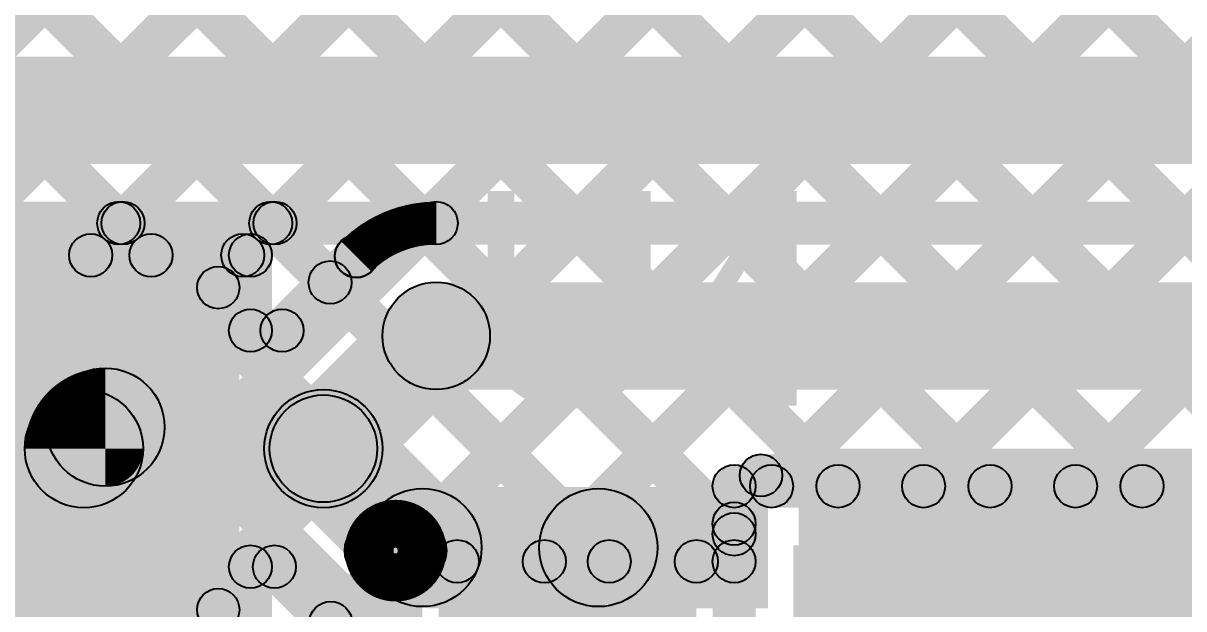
# Model space of a CAD drawing. Header units: millimetres. Extents: x -0.24 to 2.5, y 0 to 2.55.
# Drawn here: x 1.8407 to 2.0567, y 0.6872 to 0.7962 of the extents above; entities that cross this region are included whole.
import ezdxf

# ---------------------------------------------------------------- set-up
doc = ezdxf.new("R2010")
doc.units = ezdxf.units.MM
doc.header["$MEASUREMENT"] = 0
for name, color, linetype in [('BottomLayer', 5, 'Continuous'), ('BottomPaste', 16, 'Continuous'), ('BottomSolder', 6, 'Continuous'), ('TopLayer', 1, 'Continuous'), ('TopOverlay', 2, 'Continuous'), ('TopPaste', 8, 'Continuous'), ('TopSolder', 216, 'Continuous')]:
    doc.layers.add(name, color=color, linetype=linetype)

# ---------------------------------------------------------------- blocks, each defined once
blk = doc.blocks.new('RES_0805_82')
at = {"layer": 'TopLayer'}
for points in [[(-0.06, 0.025), (-0.02, 0.025), (-0.02, -0.025), (-0.06, -0.025)], [(0.02, 0.025), (0.06, 0.025), (0.06, -0.025), (0.02, -0.025)]]:
    blk.add_hatch(color=1, dxfattribs=at).paths.add_polyline_path(points)
at = {"layer": 'TopOverlay'}
h = blk.add_hatch(color=2, dxfattribs=at)
edge = h.paths.add_edge_path()
edge.add_arc((-0.065, 0.03), 0.003937, 0, 360)
h = blk.add_hatch(color=2, dxfattribs=at)
edge = h.paths.add_edge_path()
edge.add_arc((-0.065, 0.03), 0.003937, 0, 360)
for points in [[(-0.065, 0.026063), (-0.065, 0.033937), (0.065, 0.033937), (0.065, 0.026063)], [(-0.061063, -0.03), (-0.068937, -0.03), (-0.068937, 0.03), (-0.061063, 0.03)], [(0.068937, -0.03), (0.061063, -0.03), (0.061063, 0.03), (0.068937, 0.03)], [(-0.065, -0.033937), (-0.065, -0.026063), (0.065, -0.026063), (0.065, -0.033937)]]:
    blk.add_hatch(color=2, dxfattribs=at).paths.add_polyline_path(points)
h = blk.add_hatch(color=2, dxfattribs=at)
edge = h.paths.add_edge_path()
edge.add_arc((0.065, 0.03), 0.003937, 0, 360)
h = blk.add_hatch(color=2, dxfattribs=at)
edge = h.paths.add_edge_path()
edge.add_arc((0.065, 0.03), 0.003937, 0, 360)
h = blk.add_hatch(color=2, dxfattribs=at)
edge = h.paths.add_edge_path()
edge.add_arc((-0.065, -0.03), 0.003937, 0, 360)
h = blk.add_hatch(color=2, dxfattribs=at)
edge = h.paths.add_edge_path()
edge.add_arc((-0.065, -0.03), 0.003937, 0, 360)
h = blk.add_hatch(color=2, dxfattribs=at)
edge = h.paths.add_edge_path()
edge.add_arc((0.065, -0.03), 0.003937, 0, 360)
h = blk.add_hatch(color=2, dxfattribs=at)
edge = h.paths.add_edge_path()
edge.add_arc((0.065, -0.03), 0.003937, 0, 360)
at = {"layer": 'TopPaste'}
for points in [[(-0.06, 0.025), (-0.02, 0.025), (-0.02, -0.025), (-0.06, -0.025)], [(0.02, 0.025), (0.06, 0.025), (0.06, -0.025), (0.02, -0.025)]]:
    blk.add_hatch(color=8, dxfattribs=at).paths.add_polyline_path(points)
at = {"layer": 'TopSolder'}
for points in [[(-0.064, 0.029), (-0.016, 0.029), (-0.016, -0.029), (-0.064, -0.029)], [(0.016, 0.029), (0.064, 0.029), (0.064, -0.029), (0.016, -0.029)]]:
    blk.add_hatch(color=216, dxfattribs=at).paths.add_polyline_path(points)
at = {"layer": 'TopOverlay'}
for centre in [(-0.065, 0.03), (-0.065, 0.03), (0.065, 0.03), (0.065, 0.03), (-0.065, -0.03), (-0.065, -0.03), (0.065, -0.03), (0.065, -0.03)]:
    blk.add_circle(centre, 0.003937, dxfattribs=at)
blk = doc.blocks.new('RES_0805_B_83')
at = {"layer": 'BottomLayer'}
for points in [[(-0.06, 0.025), (-0.02, 0.025), (-0.02, -0.025), (-0.06, -0.025)], [(0.02, 0.025), (0.06, 0.025), (0.06, -0.025), (0.02, -0.025)]]:
    blk.add_hatch(color=5, dxfattribs=at).paths.add_polyline_path(points)
at = {"layer": 'BottomPaste'}
for points in [[(-0.06, 0.025), (-0.02, 0.025), (-0.02, -0.025), (-0.06, -0.025)], [(0.02, 0.025), (0.06, 0.025), (0.06, -0.025), (0.02, -0.025)]]:
    blk.add_hatch(color=16, dxfattribs=at).paths.add_polyline_path(points)
at = {"layer": 'BottomSolder'}
for points in [[(-0.064, 0.029), (-0.016, 0.029), (-0.016, -0.029), (-0.064, -0.029)], [(0.016, 0.029), (0.064, 0.029), (0.064, -0.029), (0.016, -0.029)]]:
    blk.add_hatch(color=6, dxfattribs=at).paths.add_polyline_path(points)
blk = doc.blocks.new('16_TSSOP_102')
at = {"layer": 'TopLayer'}
blk.add_hatch(color=1, dxfattribs=at).paths.add_polyline_path([(-0.13681, 0.09685), (-0.08169, 0.09685), (-0.08169, 0.08228), (-0.13681, 0.08228)])
at = {"layer": 'TopOverlay'}
h = blk.add_hatch(color=2, dxfattribs=at)
edge = h.paths.add_edge_path()
edge.add_arc((-0.079, 0.103), 0.00394, 0, 360)
blk.add_hatch(color=2, dxfattribs=at).paths.add_polyline_path([(-0.079, 0.09906), (-0.079, 0.10694), (0.079, 0.10694), (0.079, 0.09906)])
h = blk.add_hatch(color=2, dxfattribs=at)
edge = h.paths.add_edge_path()
edge.add_arc((-0.15147, 0.089), 0.005, 0, 360)
h = blk.add_hatch(color=2, dxfattribs=at)
edge = h.paths.add_edge_path()
edge.add_arc((-0.14253, 0.089), 0.005, 0, 360)
at = {"layer": 'TopPaste'}
blk.add_hatch(color=8, dxfattribs=at).paths.add_polyline_path([(-0.13681, 0.09685), (-0.08169, 0.09685), (-0.08169, 0.08228), (-0.13681, 0.08228)])
at = {"layer": 'TopSolder'}
blk.add_hatch(color=216, dxfattribs=at).paths.add_polyline_path([(-0.14081, 0.10085), (-0.07769, 0.10085), (-0.07769, 0.07828), (-0.14081, 0.07828)])
at = {"layer": 'TopOverlay', "const_width": 0.01}
blk.add_lwpolyline([(-0.14253, 0.089, 1), (-0.15147, 0.089, 1)], format="xyb", close=True, dxfattribs=at)
at = {"layer": 'TopOverlay'}
for centre, radius in [((-0.079, 0.103), 0.00394), ((-0.15147, 0.089), 0.005), ((-0.14253, 0.089), 0.005)]:
    blk.add_circle(centre, radius, dxfattribs=at)

msp = doc.modelspace()

# ---------------------------------------------------------------- hatches: boundary and pattern name
at = {"layer": 'BottomLayer'}
for points in [[(1.48317, 1.35494), (1.48883, 1.36059), (2.13583, 0.71359), (2.13017, 0.70794)], [(1.48317, 1.32665), (1.48883, 1.33231), (2.10831, 0.71283), (2.10265, 0.70717)], [(1.48317, 1.29837), (1.48883, 1.30402), (2.08002, 0.71283), (2.07437, 0.70717)], [(1.48317, 1.27008), (1.48883, 1.27574), (2.05174, 0.71283), (2.04608, 0.70717)], [(1.48317, 1.2418), (1.48883, 1.24745), (2.02345, 0.71283), (2.0178, 0.70717)], [(1.48317, 1.21351), (1.48883, 1.21917), (1.99517, 0.71283), (1.98951, 0.70717)], [(1.48317, 1.18523), (1.48883, 1.19089), (1.97583, 0.70389), (1.97017, 0.69823)], [(1.48317, 1.15695), (1.48883, 1.1626), (1.9526, 0.69883), (1.94695, 0.69317)], [(1.94052, 0.69317), (1.93486, 0.69883), (2.39617, 1.16014), (2.40183, 1.15448)], [(1.89669, 0.67762), (1.89103, 0.68328), (2.35905, 1.15129), (2.3647, 1.14564)], [(1.23126, 0.1819), (1.22561, 0.18756), (2.18887, 1.15083), (2.19453, 1.14517)], [(1.25088, 0.17323), (1.24522, 0.17889), (2.21716, 1.15083), (2.22282, 1.14517)], [(1.2791, 0.17317), (1.27344, 0.17883), (2.24544, 1.15083), (2.2511, 1.14517)], [(1.30738, 0.17317), (1.30173, 0.17883), (2.27373, 1.15083), (2.27938, 1.14517)], [(1.33567, 0.17317), (1.33001, 0.17883), (2.30201, 1.15083), (2.30767, 1.14517)], [(1.36395, 0.17317), (1.3583, 0.17883), (2.3303, 1.15083), (2.33595, 1.14517)], [(1.48317, 1.12866), (1.48883, 1.13432), (1.92432, 0.69883), (1.91866, 0.69317)], [(1.98281, 0.70717), (1.97715, 0.71283), (2.39617, 1.13185), (2.40183, 1.12619)], [(1.48317, 1.10038), (1.48883, 1.10603), (1.91003, 0.68483), (1.90438, 0.67917)], [(2.01109, 0.70717), (2.00543, 0.71283), (2.39617, 1.10357), (2.40183, 1.09791)], [(1.48317, 1.07209), (1.48883, 1.07775), (1.88766, 0.67891), (1.88201, 0.67326)], [(2.03937, 0.70717), (2.03372, 0.71283), (2.39617, 1.07528), (2.40183, 1.06963)], [(1.48317, 1.04381), (1.48883, 1.04947), (1.87514, 0.66315), (1.86948, 0.6575)], [(1.973, 0.706), (1.973, 0.714), (2.125, 0.714), (2.125, 0.706)], [(1.977, 0.696), (1.969, 0.696), (1.969, 0.71), (1.977, 0.71)], [(1.96881, 0.69317), (1.96315, 0.69883), (1.97017, 0.70585), (1.97583, 0.70019)], [(1.911, 0.692), (1.911, 0.7), (1.973, 0.7), (1.973, 0.692)], [(1.984, 0.553), (2.114, 0.553), (2.114, 0.699), (1.984, 0.699)], [(1.915, 0.682), (1.907, 0.682), (1.907, 0.696), (1.915, 0.696)], [(1.977, 0.624), (1.969, 0.624), (1.969, 0.696), (1.977, 0.696)], [(1.977, 0.624), (1.969, 0.624), (1.969, 0.696), (1.977, 0.696)]]:
    msp.add_hatch(color=5, dxfattribs=at).paths.add_polyline_path(points)
h = msp.add_hatch(color=5, dxfattribs=at)
edge = h.paths.add_edge_path()
edge.add_arc((1.973, 0.71), 0.004, 0, 360)
h = msp.add_hatch(color=5, dxfattribs=at)
edge = h.paths.add_edge_path()
edge.add_arc((1.973, 0.71), 0.004, 0, 360)
h = msp.add_hatch(color=5, dxfattribs=at)
edge = h.paths.add_edge_path()
edge.add_arc((1.97998, 0.71), 0.004, 0, 360)
h = msp.add_hatch(color=5, dxfattribs=at)
edge = h.paths.add_edge_path()
edge.add_arc((1.99234, 0.71), 0.004, 0, 360)
h = msp.add_hatch(color=5, dxfattribs=at)
edge = h.paths.add_edge_path()
edge.add_arc((2.00826, 0.71), 0.004, 0, 360)
h = msp.add_hatch(color=5, dxfattribs=at)
edge = h.paths.add_edge_path()
edge.add_arc((2.02063, 0.71), 0.004, 0, 360)
h = msp.add_hatch(color=5, dxfattribs=at)
edge = h.paths.add_edge_path()
edge.add_arc((2.03655, 0.71), 0.004, 0, 360)
h = msp.add_hatch(color=5, dxfattribs=at)
edge = h.paths.add_edge_path()
edge.add_arc((2.04891, 0.71), 0.004, 0, 360)
h = msp.add_hatch(color=5, dxfattribs=at)
edge = h.paths.add_edge_path()
edge.add_arc((1.973, 0.70302), 0.004, 0, 360)
h = msp.add_hatch(color=5, dxfattribs=at)
edge = h.paths.add_edge_path()
edge.add_arc((1.973, 0.70106), 0.004, 0, 360)
h = msp.add_hatch(color=5, dxfattribs=at)
edge = h.paths.add_edge_path()
edge.add_arc((1.911, 0.696), 0.004, 0, 360)
h = msp.add_hatch(color=5, dxfattribs=at)
edge = h.paths.add_edge_path()
edge.add_arc((1.911, 0.696), 0.004, 0, 360)
h = msp.add_hatch(color=5, dxfattribs=at)
edge = h.paths.add_edge_path()
edge.add_arc((1.92149, 0.696), 0.004, 0, 360)
h = msp.add_hatch(color=5, dxfattribs=at)
edge = h.paths.add_edge_path()
edge.add_arc((1.93769, 0.696), 0.004, 0, 360)
h = msp.add_hatch(color=5, dxfattribs=at)
edge = h.paths.add_edge_path()
edge.add_arc((1.94977, 0.696), 0.004, 0, 360)
h = msp.add_hatch(color=5, dxfattribs=at)
edge = h.paths.add_edge_path()
edge.add_arc((1.96598, 0.696), 0.004, 0, 360)
h = msp.add_hatch(color=5, dxfattribs=at)
edge = h.paths.add_edge_path()
edge.add_arc((1.973, 0.696), 0.004, 0, 360)
h = msp.add_hatch(color=5, dxfattribs=at)
edge = h.paths.add_edge_path()
edge.add_arc((1.973, 0.696), 0.004, 0, 360)
h = msp.add_hatch(color=5, dxfattribs=at)
edge = h.paths.add_edge_path()
edge.add_arc((1.973, 0.696), 0.004, 0, 360)
h = msp.add_hatch(color=5, dxfattribs=at)
edge = h.paths.add_edge_path()
edge.add_arc((1.973, 0.696), 0.004, 0, 360)
at = {"layer": 'TopLayer'}
for points in [[(1.736, 0.77), (1.736, 0.79), (2.31, 0.79), (2.31, 0.77)], [(1.7447, 0.755), (1.7447, 0.763), (1.91757, 0.763), (1.91757, 0.755)], [(1.91757, 0.755), (1.91757, 0.763), (2.31, 0.763), (2.31, 0.755)], [(1.91757, 0.755), (1.91757, 0.763), (2.31, 0.763), (2.31, 0.755)], [(1.8561, 0.75017), (1.85044, 0.75583), (1.85644, 0.76183), (1.8621, 0.75617)], [(1.85566, 0.75617), (1.86132, 0.76183), (1.86732, 0.75583), (1.86166, 0.75017)], [(1.88438, 0.75017), (1.87873, 0.75583), (1.88473, 0.76183), (1.89038, 0.75617)], [(1.88395, 0.75617), (1.8896, 0.76183), (1.90065, 0.75078), (1.89499, 0.74512)], [(1.821, 0.749), (1.821, 0.757), (1.883, 0.757), (1.883, 0.749)], [(1.8917, 0.73617), (1.88604, 0.74183), (1.89985, 0.75564), (1.90551, 0.74999)], [(1.887, 0.739), (1.879, 0.739), (1.879, 0.753), (1.887, 0.753)], [(1.91757, 0.728), (1.91757, 0.748), (2.357, 0.748), (2.357, 0.728)], [(1.883, 0.735), (1.883, 0.743), (1.88887, 0.743), (1.88887, 0.735)], [(1.90364, 0.70993), (1.8895, 0.72407), (1.9105, 0.74507), (1.92464, 0.73093)], [(1.852, 0.706), (1.852, 0.728), (1.89657, 0.728), (1.89657, 0.706)], [(1.88879, 0.70922), (1.90435, 0.72478), (1.92278, 0.70635), (1.90722, 0.69079)], [(1.985, 0.537), (2.125, 0.537), (2.125, 0.717), (1.985, 0.717)], [(1.915, 0.68757), (1.915, 0.70957), (1.94775, 0.70957), (1.94775, 0.68757)], [(1.883, 0.691), (1.883, 0.699), (1.88745, 0.699), (1.88745, 0.691)], [(1.88463, 0.69217), (1.89028, 0.69783), (1.90223, 0.68588), (1.89658, 0.68022)], [(1.887, 0.681), (1.879, 0.681), (1.879, 0.695), (1.887, 0.695)], [(1.88465, 0.66559), (1.879, 0.67124), (1.8951, 0.68735), (1.90076, 0.68169)]]:
    msp.add_hatch(color=1, dxfattribs=at).paths.add_polyline_path(points)
h = msp.add_hatch(color=1, dxfattribs=at)
edge = h.paths.add_edge_path()
edge.add_arc((1.85849, 0.759), 0.004, 0, 360)
h = msp.add_hatch(color=1, dxfattribs=at)
edge = h.paths.add_edge_path()
edge.add_arc((1.85927, 0.759), 0.004, 0, 360)
h = msp.add_hatch(color=1, dxfattribs=at)
edge = h.paths.add_edge_path()
edge.add_arc((1.88677, 0.759), 0.004, 0, 360)
h = msp.add_hatch(color=1, dxfattribs=at)
edge = h.paths.add_edge_path()
edge.add_arc((1.88756, 0.759), 0.004, 0, 360)
h = msp.add_hatch(color=1, dxfattribs=at)
edge = h.paths.add_edge_path()
edge.add_arc((1.91757, 0.759), 0.004, 0, 360)
h = msp.add_hatch(color=1, dxfattribs=at)
edge = h.paths.add_edge_path()
edge.add_arc((1.91757, 0.759), 0.004, 0, 360)
h = msp.add_hatch(color=1, dxfattribs=at)
edge = h.paths.add_edge_path()
edge.add_arc((1.91757, 0.759), 0.004, 0, 360)
h = msp.add_hatch(color=1, dxfattribs=at)
edge = h.paths.add_edge_path()
edge.add_arc((1.91757, 0.759), 0.004, 0, 360)
h = msp.add_hatch(color=1, dxfattribs=at)
edge = h.paths.add_edge_path()
edge.add_arc((1.91757, 0.759), 0.004, 0, 360)
h = msp.add_hatch(color=1, dxfattribs=at)
edge = h.paths.add_edge_path()
edge.add_arc((1.85327, 0.753), 0.004, 0, 360)
h = msp.add_hatch(color=1, dxfattribs=at)
edge = h.paths.add_edge_path()
edge.add_arc((1.86449, 0.753), 0.004, 0, 360)
h = msp.add_hatch(color=1, dxfattribs=at)
edge = h.paths.add_edge_path()
edge.add_arc((1.88156, 0.753), 0.004, 0, 360)
h = msp.add_hatch(color=1, dxfattribs=at)
edge = h.paths.add_edge_path()
edge.add_arc((1.883, 0.753), 0.004, 0, 360)
h = msp.add_hatch(color=1, dxfattribs=at)
edge = h.paths.add_edge_path()
edge.add_arc((1.883, 0.753), 0.004, 0, 360)
h = msp.add_hatch(color=1, dxfattribs=at)
edge = h.paths.add_edge_path()
edge.add_arc((1.90268, 0.75281), 0.004, 0, 360)
h = msp.add_hatch(color=1, dxfattribs=at)
edge = h.paths.add_edge_path()
edge.add_arc((1.90268, 0.75281), 0.004, 0, 360)
h = msp.add_hatch(color=1, dxfattribs=at)
edge = h.paths.add_edge_path()
edge.add_arc((1.90272, 0.75285), 0.004, 0, 360)
h = msp.add_hatch(color=1, dxfattribs=at)
edge = h.paths.add_edge_path()
edge.add_arc((1.89782, 0.74795), 0.004, 0, 360)
h = msp.add_hatch(color=1, dxfattribs=at)
edge = h.paths.add_edge_path()
edge.add_arc((1.91757, 0.738), 0.01, 0, 360)
h = msp.add_hatch(color=1, dxfattribs=at)
edge = h.paths.add_edge_path()
edge.add_arc((1.91757, 0.738), 0.01, 0, 360)
h = msp.add_hatch(color=1, dxfattribs=at)
edge = h.paths.add_edge_path()
edge.add_arc((1.883, 0.739), 0.004, 0, 360)
h = msp.add_hatch(color=1, dxfattribs=at)
edge = h.paths.add_edge_path()
edge.add_arc((1.883, 0.739), 0.004, 0, 360)
h = msp.add_hatch(color=1, dxfattribs=at)
edge = h.paths.add_edge_path()
edge.add_arc((1.88887, 0.739), 0.004, 0, 360)
h = msp.add_hatch(color=1, dxfattribs=at)
edge = h.paths.add_edge_path()
edge.add_arc((1.88887, 0.739), 0.004, 0, 360)
h = msp.add_hatch(color=1, dxfattribs=at)
edge = h.paths.add_edge_path()
edge.add_arc((1.856, 0.721), 0.011, 0, 360)
h = msp.add_hatch(color=1, dxfattribs=at)
edge = h.paths.add_edge_path()
edge.add_arc((1.852, 0.717), 0.011, 0, 360)
h = msp.add_hatch(color=1, dxfattribs=at)
edge = h.paths.add_edge_path()
edge.add_arc((1.852, 0.717), 0.011, 0, 360)
h = msp.add_hatch(color=1, dxfattribs=at)
edge = h.paths.add_edge_path()
edge.add_arc((1.89657, 0.717), 0.011, 0, 360)
h = msp.add_hatch(color=1, dxfattribs=at)
edge = h.paths.add_edge_path()
edge.add_arc((1.89657, 0.717), 0.011, 0, 360)
h = msp.add_hatch(color=1, dxfattribs=at)
edge = h.paths.add_edge_path()
edge.add_arc((1.89657, 0.717), 0.01, 0, 360)
h = msp.add_hatch(color=1, dxfattribs=at)
edge = h.paths.add_edge_path()
edge.add_arc((1.915, 0.69857), 0.011, 0, 360)
h = msp.add_hatch(color=1, dxfattribs=at)
edge = h.paths.add_edge_path()
edge.add_arc((1.915, 0.69857), 0.011, 0, 360)
h = msp.add_hatch(color=1, dxfattribs=at)
edge = h.paths.add_edge_path()
edge.add_arc((1.94775, 0.69857), 0.011, 0, 360)
h = msp.add_hatch(color=1, dxfattribs=at)
edge = h.paths.add_edge_path()
edge.add_arc((1.883, 0.695), 0.004, 0, 360)
h = msp.add_hatch(color=1, dxfattribs=at)
edge = h.paths.add_edge_path()
edge.add_arc((1.883, 0.695), 0.004, 0, 360)
h = msp.add_hatch(color=1, dxfattribs=at)
edge = h.paths.add_edge_path()
edge.add_arc((1.88745, 0.695), 0.004, 0, 360)
h = msp.add_hatch(color=1, dxfattribs=at)
edge = h.paths.add_edge_path()
edge.add_arc((1.88745, 0.695), 0.004, 0, 360)
h = msp.add_hatch(color=1, dxfattribs=at)
edge = h.paths.add_edge_path()
edge.add_arc((1.89793, 0.68452), 0.004, 0, 360)

# ---------------------------------------------------------------- linework, layer by layer
at = {"layer": 'BottomLayer'}
for centre in [(1.973, 0.71), (1.973, 0.71), (1.97998, 0.71), (1.99234, 0.71), (2.00826, 0.71), (2.02063, 0.71), (2.03655, 0.71), (2.04891, 0.71), (1.973, 0.70302), (1.973, 0.70106), (1.911, 0.696), (1.911, 0.696), (1.92149, 0.696), (1.93769, 0.696), (1.94977, 0.696), (1.96598, 0.696), (1.973, 0.696), (1.973, 0.696), (1.973, 0.696), (1.973, 0.696)]:
    msp.add_circle(centre, 0.004, dxfattribs=at)
at = {"layer": 'TopLayer'}
for points, const_width in [([(1.90268, 0.75281, -0.199534), (1.91757, 0.759)], 0.008), ([(1.90272, 0.75285, -0.198912), (1.91757, 0.759)], 0.008), ([(1.852, 0.717, -0.414214), (1.856, 0.721)], 0.022)]:
    msp.add_lwpolyline(points, format="xyb", dxfattribs=dict(at, const_width=const_width))
for centre, radius in [((1.85849, 0.759), 0.004), ((1.85927, 0.759), 0.004), ((1.88677, 0.759), 0.004), ((1.88756, 0.759), 0.004), ((1.91757, 0.759), 0.004), ((1.91757, 0.759), 0.004), ((1.91757, 0.759), 0.004), ((1.91757, 0.759), 0.004), ((1.91757, 0.759), 0.004), ((1.85327, 0.753), 0.004), ((1.86449, 0.753), 0.004), ((1.88156, 0.753), 0.004), ((1.883, 0.753), 0.004), ((1.883, 0.753), 0.004), ((1.90268, 0.75281), 0.004), ((1.90268, 0.75281), 0.004), ((1.90272, 0.75285), 0.004), ((1.89782, 0.74795), 0.004), ((1.91757, 0.738), 0.01), ((1.91757, 0.738), 0.01), ((1.883, 0.739), 0.004), ((1.883, 0.739), 0.004), ((1.88887, 0.739), 0.004), ((1.88887, 0.739), 0.004), ((1.856, 0.721), 0.011), ((1.852, 0.717), 0.011), ((1.852, 0.717), 0.011), ((1.89657, 0.717), 0.011), ((1.89657, 0.717), 0.011), ((1.89657, 0.717), 0.01), ((1.915, 0.69857), 0.011), ((1.915, 0.69857), 0.011), ((1.94775, 0.69857), 0.011), ((1.883, 0.695), 0.004), ((1.883, 0.695), 0.004), ((1.88745, 0.695), 0.004), ((1.88745, 0.695), 0.004), ((1.89793, 0.68452), 0.004)]:
    msp.add_circle(centre, radius, dxfattribs=at)

# ---------------------------------------------------------------- block references
for name, p in [('RES_0805_82', (1.812, 0.717)), ('16_TSSOP_102', (2.057, 0.609))]:
    msp.add_blockref(name, p)
at = {"rotation": 360}
msp.add_blockref('RES_0805_B_83', (1.982, 0.66), dxfattribs=at)

# ---------------------------------------------------------------- texts
at = {"layer": 'TopOverlay'}
msp.add_text('U4', height=0.04, dxfattribs=at).set_placement((1.923, 0.725))

doc.saveas('drawing.dxf')
